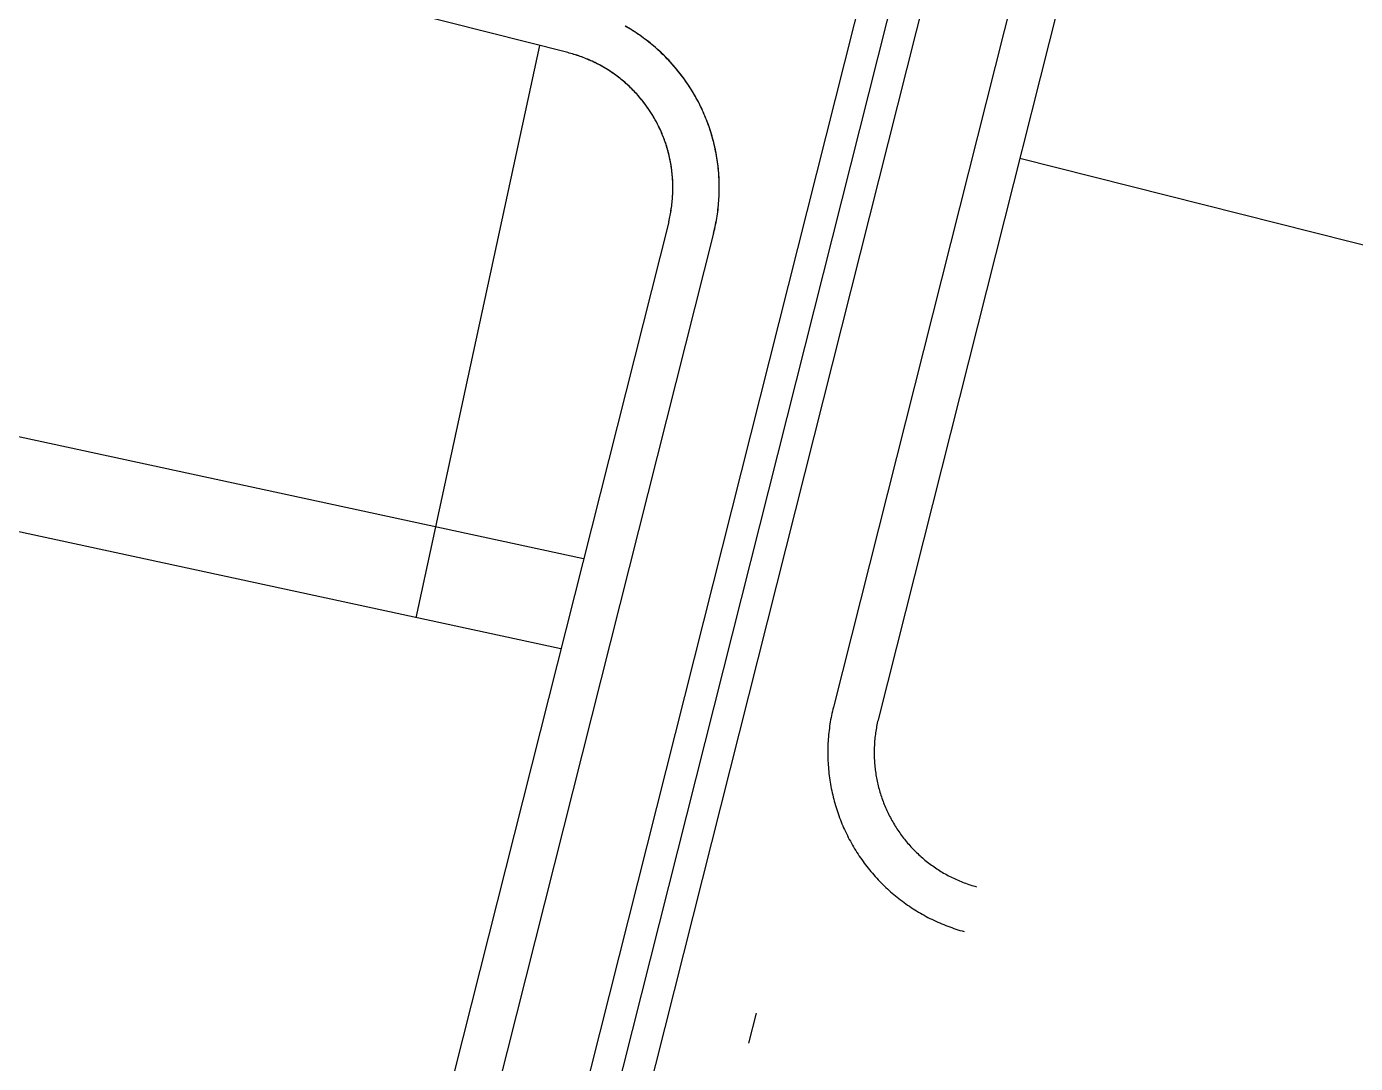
# Model space of a CAD drawing. Header units: metres. Extents: x 680594 to 684853, y 828874 to 830078.
# Drawn here: x 682881.8 to 682967.7, y 829555.8 to 829622.8 of the extents above; entities that cross this region are included whole.
import ezdxf

# ---------------------------------------------------------------- set-up
doc = ezdxf.new("R2010")
doc.units = ezdxf.units.M
doc.layers.add('PLOT_LINES', color=7, linetype='Continuous')

msp = doc.modelspace()

# ---------------------------------------------------------------- linework, layer by layer
at = {"layer": 'PLOT_LINES'}
for points in [[(682952.722, 829683.81), (682904.478, 829492.617)], [(682952.722, 829683.81), (682904.478, 829492.617)], [(682946.868, 829668.785), (682905.487, 829504.791)], [(682946.868, 829668.785), (682905.487, 829504.791)], [(682950.747, 829667.807), (682909.238, 829503.309)], [(682950.747, 829667.807), (682909.238, 829503.309)], [(682953.144, 829654.826), (682933.97, 829578.841)], [(682953.144, 829654.826), (682933.97, 829578.841)], [(682956.053, 829654.092), (682936.879, 829578.107)], [(682956.053, 829654.092), (682936.879, 829578.107)], [(682916.796, 829621.135), (682805.318, 829649.265)], [(682916.796, 829621.135), (682805.318, 829649.265)], [(682926.229, 829609.473), (682926.263, 829609.608), (682926.294, 829609.744), (682926.325, 829609.881), (682926.353, 829610.017), (682926.38, 829610.154), (682926.406, 829610.292), (682926.43, 829610.429), (682926.452, 829610.567), (682926.472, 829610.705), (682926.491, 829610.843), (682926.509, 829610.982), (682926.525, 829611.121), (682926.539, 829611.26), (682926.551, 829611.399), (682926.562, 829611.538), (682926.572, 829611.677), (682926.579, 829611.816), (682926.585, 829611.956), (682926.59, 829612.096), (682926.593, 829612.235), (682926.594, 829612.375), (682926.594, 829612.514), (682926.592, 829612.654), (682926.588, 829612.794), (682926.583, 829612.933), (682926.576, 829613.073), (682926.567, 829613.212), (682926.557, 829613.351), (682926.545, 829613.49), (682926.532, 829613.629), (682926.517, 829613.768), (682926.5, 829613.907), (682926.482, 829614.045), (682926.462, 829614.183), (682926.441, 829614.321), (682926.418, 829614.459), (682926.393, 829614.596), (682926.367, 829614.734), (682926.339, 829614.87), (682926.309, 829615.007), (682926.278, 829615.143), (682926.246, 829615.279), (682926.212, 829615.414), (682926.176, 829615.549), (682926.138, 829615.684), (682926.1, 829615.818), (682926.059, 829615.951), (682926.017, 829616.085), (682925.974, 829616.217), (682925.929, 829616.349), (682925.882, 829616.481), (682925.834, 829616.612), (682925.784, 829616.743), (682925.733, 829616.872), (682925.68, 829617.002), (682925.626, 829617.13), (682925.57, 829617.259), (682925.513, 829617.386), (682925.455, 829617.513), (682925.394, 829617.639), (682925.333, 829617.764), (682925.27, 829617.889), (682925.205, 829618.012), (682925.139, 829618.135), (682925.072, 829618.258), (682925.003, 829618.379), (682924.933, 829618.5), (682924.862, 829618.62), (682924.789, 829618.739), (682924.714, 829618.857), (682924.639, 829618.974), (682924.561, 829619.091), (682924.483, 829619.206), (682924.403, 829619.321), (682924.322, 829619.435), (682924.24, 829619.547), (682924.156, 829619.659), (682924.071, 829619.77), (682923.985, 829619.88), (682923.897, 829619.988), (682923.808, 829620.096), (682923.718, 829620.203), (682923.627, 829620.308), (682923.534, 829620.413), (682923.441, 829620.517), (682923.346, 829620.619), (682923.25, 829620.72), (682923.152, 829620.82), (682923.054, 829620.919), (682922.954, 829621.017), (682922.854, 829621.114), (682922.752, 829621.209), (682922.649, 829621.304), (682922.545, 829621.397), (682922.44, 829621.489), (682922.333, 829621.579), (682922.226, 829621.669), (682922.118, 829621.757), (682922.009, 829621.844), (682921.898, 829621.93), (682921.787, 829622.014), (682921.675, 829622.097), (682921.562, 829622.179), (682921.448, 829622.259), (682921.332, 829622.338), (682921.216, 829622.416), (682921.1, 829622.492), (682920.982, 829622.567), (682920.863, 829622.641), (682920.744, 829622.713), (682920.623, 829622.784), (682920.502, 829622.853)], [(682926.229, 829609.473), (682926.263, 829609.609), (682926.295, 829609.746), (682926.325, 829609.884), (682926.354, 829610.021), (682926.381, 829610.159), (682926.407, 829610.298), (682926.431, 829610.436), (682926.453, 829610.575), (682926.474, 829610.714), (682926.493, 829610.854), (682926.51, 829610.993), (682926.526, 829611.133), (682926.54, 829611.273), (682926.553, 829611.413), (682926.564, 829611.553), (682926.573, 829611.694), (682926.58, 829611.834), (682926.586, 829611.975), (682926.59, 829612.115), (682926.593, 829612.256), (682926.594, 829612.397), (682926.593, 829612.537), (682926.591, 829612.678), (682926.587, 829612.819), (682926.581, 829612.959), (682926.574, 829613.1), (682926.565, 829613.24), (682926.555, 829613.38), (682926.542, 829613.52), (682926.529, 829613.66), (682926.513, 829613.8), (682926.496, 829613.94), (682926.477, 829614.079), (682926.457, 829614.218), (682926.435, 829614.357), (682926.411, 829614.496), (682926.386, 829614.634), (682926.359, 829614.772), (682926.33, 829614.91), (682926.3, 829615.048), (682926.269, 829615.185), (682926.235, 829615.321), (682926.2, 829615.458), (682926.164, 829615.593), (682926.126, 829615.729), (682926.086, 829615.864), (682926.045, 829615.998), (682926.002, 829616.132), (682925.957, 829616.266), (682925.911, 829616.399), (682925.864, 829616.531), (682925.815, 829616.663), (682925.764, 829616.794), (682925.712, 829616.925), (682925.658, 829617.055), (682925.603, 829617.184), (682925.546, 829617.313), (682925.488, 829617.441), (682925.428, 829617.568), (682925.367, 829617.695), (682925.304, 829617.821), (682925.24, 829617.946), (682925.174, 829618.07), (682925.107, 829618.194), (682925.039, 829618.317), (682924.969, 829618.439), (682924.897, 829618.56), (682924.825, 829618.68), (682924.75, 829618.8), (682924.675, 829618.919), (682924.598, 829619.036), (682924.519, 829619.153), (682924.44, 829619.269), (682924.359, 829619.384), (682924.276, 829619.498), (682924.192, 829619.611), (682924.107, 829619.723), (682924.021, 829619.834), (682923.933, 829619.944), (682923.844, 829620.053), (682923.754, 829620.161), (682923.663, 829620.268), (682923.57, 829620.373), (682923.476, 829620.478), (682923.381, 829620.582), (682923.284, 829620.684), (682923.187, 829620.785), (682923.088, 829620.885), (682922.988, 829620.984), (682922.887, 829621.082), (682922.785, 829621.179), (682922.681, 829621.274), (682922.577, 829621.368), (682922.471, 829621.461), (682922.364, 829621.553), (682922.257, 829621.644), (682922.148, 829621.733), (682922.038, 829621.821), (682921.927, 829621.907), (682921.815, 829621.993), (682921.703, 829622.077), (682921.589, 829622.159), (682921.474, 829622.241), (682921.358, 829622.321), (682921.242, 829622.399), (682921.124, 829622.476), (682921.006, 829622.552), (682920.886, 829622.627), (682920.766, 829622.7), (682920.645, 829622.771), (682920.523, 829622.842)], [(682907.007, 829584.613), (682914.989, 829621.591)], [(682923.321, 829610.207), (682923.346, 829610.308), (682923.369, 829610.41), (682923.392, 829610.513), (682923.414, 829610.615), (682923.434, 829610.718), (682923.453, 829610.821), (682923.471, 829610.924), (682923.487, 829611.027), (682923.503, 829611.131), (682923.517, 829611.235), (682923.53, 829611.339), (682923.542, 829611.443), (682923.553, 829611.547), (682923.562, 829611.651), (682923.57, 829611.756), (682923.577, 829611.86), (682923.583, 829611.965), (682923.588, 829612.069), (682923.591, 829612.174), (682923.593, 829612.279), (682923.594, 829612.383), (682923.594, 829612.488), (682923.592, 829612.593), (682923.589, 829612.697), (682923.585, 829612.802), (682923.58, 829612.907), (682923.574, 829613.011), (682923.566, 829613.116), (682923.557, 829613.22), (682923.547, 829613.324), (682923.536, 829613.428), (682923.524, 829613.532), (682923.51, 829613.636), (682923.495, 829613.74), (682923.479, 829613.843), (682923.462, 829613.946), (682923.443, 829614.05), (682923.424, 829614.152), (682923.403, 829614.255), (682923.381, 829614.357), (682923.357, 829614.459), (682923.333, 829614.561), (682923.307, 829614.663), (682923.28, 829614.764), (682923.252, 829614.865), (682923.223, 829614.966), (682923.193, 829615.066), (682923.161, 829615.166), (682923.129, 829615.265), (682923.095, 829615.364), (682923.06, 829615.463), (682923.024, 829615.561), (682922.987, 829615.659), (682922.948, 829615.757), (682922.909, 829615.854), (682922.868, 829615.95), (682922.826, 829616.046), (682922.783, 829616.142), (682922.739, 829616.237), (682922.694, 829616.331), (682922.648, 829616.425), (682922.601, 829616.519), (682922.552, 829616.611), (682922.503, 829616.704), (682922.453, 829616.796), (682922.401, 829616.887), (682922.348, 829616.977), (682922.295, 829617.067), (682922.24, 829617.156), (682922.184, 829617.245), (682922.127, 829617.333), (682922.07, 829617.42), (682922.011, 829617.507), (682921.951, 829617.593), (682921.89, 829617.678), (682921.828, 829617.763), (682921.766, 829617.847), (682921.702, 829617.93), (682921.637, 829618.012), (682921.571, 829618.093), (682921.505, 829618.174), (682921.437, 829618.254), (682921.369, 829618.334), (682921.299, 829618.412), (682921.229, 829618.49), (682921.158, 829618.566), (682921.086, 829618.642), (682921.013, 829618.717), (682920.939, 829618.792), (682920.864, 829618.865), (682920.789, 829618.938), (682920.712, 829619.009), (682920.635, 829619.08), (682920.557, 829619.15), (682920.478, 829619.219), (682920.399, 829619.287), (682920.318, 829619.354), (682920.237, 829619.42), (682920.155, 829619.485), (682920.072, 829619.549), (682919.989, 829619.613), (682919.905, 829619.675), (682919.82, 829619.736), (682919.734, 829619.796), (682919.648, 829619.856), (682919.561, 829619.914), (682919.473, 829619.971), (682919.385, 829620.028), (682919.296, 829620.083), (682919.206, 829620.137), (682919.116, 829620.19), (682919.025, 829620.242), (682918.934, 829620.293), (682918.842, 829620.343), (682918.749, 829620.392), (682918.656, 829620.44), (682918.562, 829620.487), (682918.468, 829620.532), (682918.373, 829620.577), (682918.278, 829620.62), (682918.182, 829620.663), (682918.086, 829620.704), (682917.989, 829620.744), (682917.892, 829620.783), (682917.794, 829620.821), (682917.696, 829620.857), (682917.598, 829620.893), (682917.499, 829620.927), (682917.399, 829620.96), (682917.3, 829620.992), (682917.2, 829621.023), (682917.099, 829621.053), (682916.999, 829621.082), (682916.897, 829621.109), (682916.796, 829621.135)], [(682923.321, 829610.207), (682923.346, 829610.309), (682923.37, 829610.412), (682923.393, 829610.515), (682923.414, 829610.618), (682923.435, 829610.722), (682923.454, 829610.825), (682923.472, 829610.929), (682923.488, 829611.034), (682923.504, 829611.138), (682923.518, 829611.242), (682923.531, 829611.347), (682923.543, 829611.452), (682923.554, 829611.557), (682923.563, 829611.662), (682923.571, 829611.767), (682923.578, 829611.872), (682923.584, 829611.978), (682923.588, 829612.083), (682923.591, 829612.189), (682923.593, 829612.294), (682923.594, 829612.4), (682923.594, 829612.505), (682923.592, 829612.611), (682923.589, 829612.716), (682923.585, 829612.822), (682923.579, 829612.927), (682923.572, 829613.032), (682923.564, 829613.137), (682923.555, 829613.242), (682923.545, 829613.347), (682923.533, 829613.452), (682923.52, 829613.557), (682923.506, 829613.662), (682923.491, 829613.766), (682923.475, 829613.87), (682923.457, 829613.974), (682923.438, 829614.078), (682923.418, 829614.182), (682923.396, 829614.285), (682923.374, 829614.388), (682923.35, 829614.491), (682923.325, 829614.593), (682923.299, 829614.695), (682923.271, 829614.797), (682923.243, 829614.899), (682923.213, 829615), (682923.182, 829615.101), (682923.15, 829615.201), (682923.116, 829615.301), (682923.082, 829615.401), (682923.046, 829615.5), (682923.01, 829615.599), (682922.972, 829615.698), (682922.932, 829615.796), (682922.892, 829615.893), (682922.851, 829615.99), (682922.808, 829616.087), (682922.764, 829616.183), (682922.72, 829616.278), (682922.674, 829616.373), (682922.627, 829616.468), (682922.579, 829616.562), (682922.529, 829616.655), (682922.479, 829616.748), (682922.428, 829616.84), (682922.375, 829616.931), (682922.322, 829617.022), (682922.267, 829617.112), (682922.211, 829617.202), (682922.155, 829617.291), (682922.097, 829617.379), (682922.038, 829617.467), (682921.978, 829617.554), (682921.917, 829617.64), (682921.856, 829617.726), (682921.793, 829617.81), (682921.729, 829617.894), (682921.664, 829617.978), (682921.598, 829618.06), (682921.532, 829618.142), (682921.464, 829618.223), (682921.395, 829618.303), (682921.326, 829618.382), (682921.255, 829618.461), (682921.184, 829618.538), (682921.112, 829618.615), (682921.038, 829618.691), (682920.964, 829618.766), (682920.889, 829618.841), (682920.814, 829618.914), (682920.737, 829618.986), (682920.659, 829619.058), (682920.581, 829619.129), (682920.502, 829619.198), (682920.422, 829619.267), (682920.341, 829619.335), (682920.259, 829619.402), (682920.177, 829619.468), (682920.094, 829619.533), (682920.01, 829619.597), (682919.925, 829619.66), (682919.84, 829619.722), (682919.754, 829619.783), (682919.667, 829619.843), (682919.58, 829619.902), (682919.492, 829619.959), (682919.403, 829620.016), (682919.313, 829620.072), (682919.223, 829620.127), (682919.132, 829620.181), (682919.041, 829620.233), (682918.949, 829620.285), (682918.856, 829620.336), (682918.763, 829620.385), (682918.669, 829620.433), (682918.575, 829620.48), (682918.48, 829620.527), (682918.385, 829620.572), (682918.289, 829620.615), (682918.192, 829620.658), (682918.095, 829620.7), (682917.998, 829620.74), (682917.9, 829620.78), (682917.802, 829620.818), (682917.703, 829620.855), (682917.604, 829620.891), (682917.504, 829620.925), (682917.404, 829620.959), (682917.303, 829620.991), (682917.203, 829621.022), (682917.102, 829621.052), (682917, 829621.081), (682916.898, 829621.109), (682916.796, 829621.135)], [(682917.822, 829588.417), (682790.296, 829615.944)], [(682917.822, 829588.417), (682790.296, 829615.944)], [(682946.016, 829614.317), (682998.375, 829601.105)], [(682923.321, 829610.207), (682897.245, 829506.871)], [(682923.321, 829610.207), (682897.245, 829506.871)], [(682926.229, 829609.473), (682900.154, 829506.137)], [(682926.229, 829609.473), (682900.154, 829506.137)], [(682916.353, 829582.596), (682828.808, 829601.493)], [(682916.353, 829582.596), (682828.808, 829601.493)], [(682933.97, 829578.841), (682933.937, 829578.705), (682933.905, 829578.569), (682933.874, 829578.433), (682933.846, 829578.296), (682933.819, 829578.159), (682933.793, 829578.021), (682933.769, 829577.883), (682933.747, 829577.745), (682933.727, 829577.607), (682933.708, 829577.469), (682933.69, 829577.33), (682933.674, 829577.191), (682933.66, 829577.052), (682933.648, 829576.913), (682933.637, 829576.773), (682933.627, 829576.634), (682933.62, 829576.494), (682933.614, 829576.354), (682933.609, 829576.215), (682933.606, 829576.075), (682933.605, 829575.935), (682933.606, 829575.795), (682933.608, 829575.656), (682933.612, 829575.516), (682933.617, 829575.376), (682933.624, 829575.237), (682933.633, 829575.097), (682933.643, 829574.958), (682933.655, 829574.818), (682933.668, 829574.679), (682933.683, 829574.54), (682933.7, 829574.401), (682933.718, 829574.263), (682933.738, 829574.124), (682933.76, 829573.986), (682933.783, 829573.848), (682933.808, 829573.711), (682933.834, 829573.573), (682933.862, 829573.436), (682933.891, 829573.3), (682933.923, 829573.164), (682933.955, 829573.028), (682933.99, 829572.892), (682934.026, 829572.757), (682934.063, 829572.622), (682934.102, 829572.488), (682934.143, 829572.354), (682934.185, 829572.221), (682934.228, 829572.088), (682934.274, 829571.956), (682934.32, 829571.824), (682934.369, 829571.693), (682934.419, 829571.562), (682934.47, 829571.432), (682934.523, 829571.303), (682934.577, 829571.174), (682934.633, 829571.046), (682934.69, 829570.918), (682934.749, 829570.792), (682934.809, 829570.666), (682934.871, 829570.54), (682934.934, 829570.415), (682934.999, 829570.291), (682935.065, 829570.168), (682935.133, 829570.046), (682935.202, 829569.924), (682935.272, 829569.803), (682935.344, 829569.684), (682935.417, 829569.564), (682935.492, 829569.446), (682935.568, 829569.329), (682935.645, 829569.212), (682935.724, 829569.097), (682935.804, 829568.982), (682935.885, 829568.868), (682935.968, 829568.756), (682936.051, 829568.644), (682936.137, 829568.533), (682936.223, 829568.423), (682936.311, 829568.314), (682936.4, 829568.207), (682936.49, 829568.1), (682936.582, 829567.994), (682936.675, 829567.89), (682936.769, 829567.786), (682936.864, 829567.684), (682936.96, 829567.582), (682937.058, 829567.482), (682937.156, 829567.383), (682937.256, 829567.285), (682937.357, 829567.189), (682937.459, 829567.093), (682937.563, 829566.999), (682937.667, 829566.906), (682937.772, 829566.814), (682937.879, 829566.723), (682937.986, 829566.634), (682938.095, 829566.546), (682938.204, 829566.459), (682938.315, 829566.373), (682938.426, 829566.289), (682938.539, 829566.206), (682938.652, 829566.124), (682938.767, 829566.044), (682938.882, 829565.965), (682938.998, 829565.887), (682939.116, 829565.811), (682939.234, 829565.736), (682939.352, 829565.663), (682939.472, 829565.591), (682939.593, 829565.52), (682939.714, 829565.45), (682939.836, 829565.383), (682939.959, 829565.316), (682940.083, 829565.251), (682940.208, 829565.187), (682940.333, 829565.125), (682940.459, 829565.065), (682940.585, 829565.005), (682940.713, 829564.948), (682940.841, 829564.891), (682940.969, 829564.837), (682941.099, 829564.783), (682941.228, 829564.732), (682941.359, 829564.681), (682941.49, 829564.633), (682941.622, 829564.585), (682941.754, 829564.54), (682941.886, 829564.496), (682942.02, 829564.453), (682942.153, 829564.412), (682942.287, 829564.373), (682942.422, 829564.335)], [(682933.97, 829578.841), (682933.937, 829578.705), (682933.905, 829578.569), (682933.874, 829578.433), (682933.846, 829578.296), (682933.819, 829578.159), (682933.793, 829578.021), (682933.769, 829577.883), (682933.747, 829577.745), (682933.727, 829577.607), (682933.708, 829577.469), (682933.69, 829577.33), (682933.674, 829577.191), (682933.66, 829577.052), (682933.648, 829576.913), (682933.637, 829576.773), (682933.627, 829576.634), (682933.62, 829576.494), (682933.614, 829576.354), (682933.609, 829576.215), (682933.606, 829576.075), (682933.605, 829575.935), (682933.606, 829575.795), (682933.608, 829575.656), (682933.612, 829575.516), (682933.617, 829575.376), (682933.624, 829575.237), (682933.633, 829575.097), (682933.643, 829574.958), (682933.655, 829574.818), (682933.668, 829574.679), (682933.683, 829574.54), (682933.7, 829574.401), (682933.718, 829574.263), (682933.738, 829574.124), (682933.76, 829573.986), (682933.783, 829573.848), (682933.808, 829573.711), (682933.834, 829573.573), (682933.862, 829573.436), (682933.891, 829573.3), (682933.923, 829573.164), (682933.955, 829573.028), (682933.99, 829572.892), (682934.026, 829572.757), (682934.063, 829572.622), (682934.102, 829572.488), (682934.143, 829572.354), (682934.185, 829572.221), (682934.228, 829572.088), (682934.274, 829571.956), (682934.32, 829571.824), (682934.369, 829571.693), (682934.419, 829571.562), (682934.47, 829571.432), (682934.523, 829571.303), (682934.577, 829571.174), (682934.633, 829571.046), (682934.69, 829570.918), (682934.749, 829570.792), (682934.809, 829570.666), (682934.871, 829570.54), (682934.934, 829570.415), (682934.999, 829570.291), (682935.065, 829570.168), (682935.133, 829570.046), (682935.202, 829569.924), (682935.272, 829569.803), (682935.344, 829569.684), (682935.417, 829569.564), (682935.492, 829569.446), (682935.568, 829569.329), (682935.645, 829569.212), (682935.724, 829569.097), (682935.804, 829568.982), (682935.885, 829568.868), (682935.968, 829568.756), (682936.051, 829568.644), (682936.137, 829568.533), (682936.223, 829568.423), (682936.311, 829568.314), (682936.4, 829568.207), (682936.49, 829568.1), (682936.582, 829567.994), (682936.675, 829567.89), (682936.769, 829567.786), (682936.864, 829567.684), (682936.96, 829567.582), (682937.058, 829567.482), (682937.156, 829567.383), (682937.256, 829567.285), (682937.357, 829567.189), (682937.459, 829567.093), (682937.563, 829566.999), (682937.667, 829566.906), (682937.772, 829566.814), (682937.879, 829566.723), (682937.986, 829566.634), (682938.095, 829566.546), (682938.204, 829566.459), (682938.315, 829566.373), (682938.426, 829566.289), (682938.539, 829566.206), (682938.652, 829566.124), (682938.767, 829566.044), (682938.882, 829565.965), (682938.998, 829565.887), (682939.116, 829565.811), (682939.234, 829565.736), (682939.352, 829565.663), (682939.472, 829565.591), (682939.593, 829565.52), (682939.714, 829565.45), (682939.836, 829565.383), (682939.959, 829565.316), (682940.083, 829565.251), (682940.208, 829565.187), (682940.333, 829565.125), (682940.459, 829565.065), (682940.585, 829565.005), (682940.713, 829564.948), (682940.841, 829564.891), (682940.969, 829564.837), (682941.099, 829564.783), (682941.228, 829564.732), (682941.359, 829564.681), (682941.49, 829564.633), (682941.622, 829564.585), (682941.754, 829564.54), (682941.886, 829564.496), (682942.02, 829564.453), (682942.153, 829564.412), (682942.287, 829564.373), (682942.422, 829564.335)], [(682936.879, 829578.107), (682936.854, 829578.005), (682936.83, 829577.903), (682936.807, 829577.801), (682936.786, 829577.698), (682936.765, 829577.595), (682936.746, 829577.492), (682936.728, 829577.389), (682936.712, 829577.285), (682936.696, 829577.182), (682936.682, 829577.078), (682936.669, 829576.974), (682936.657, 829576.869), (682936.646, 829576.765), (682936.637, 829576.661), (682936.629, 829576.556), (682936.622, 829576.452), (682936.616, 829576.347), (682936.612, 829576.242), (682936.608, 829576.137), (682936.606, 829576.032), (682936.605, 829575.928), (682936.606, 829575.823), (682936.607, 829575.718), (682936.61, 829575.613), (682936.614, 829575.508), (682936.619, 829575.404), (682936.626, 829575.299), (682936.633, 829575.194), (682936.642, 829575.09), (682936.652, 829574.986), (682936.664, 829574.881), (682936.676, 829574.777), (682936.69, 829574.673), (682936.705, 829574.569), (682936.721, 829574.466), (682936.738, 829574.362), (682936.757, 829574.259), (682936.777, 829574.156), (682936.798, 829574.054), (682936.82, 829573.951), (682936.843, 829573.849), (682936.868, 829573.747), (682936.894, 829573.645), (682936.92, 829573.544), (682936.949, 829573.443), (682936.978, 829573.342), (682937.008, 829573.242), (682937.04, 829573.142), (682937.073, 829573.042), (682937.107, 829572.943), (682937.142, 829572.844), (682937.178, 829572.746), (682937.215, 829572.648), (682937.254, 829572.55), (682937.293, 829572.453), (682937.334, 829572.357), (682937.376, 829572.261), (682937.419, 829572.165), (682937.463, 829572.07), (682937.508, 829571.975), (682937.555, 829571.881), (682937.602, 829571.788), (682937.651, 829571.695), (682937.7, 829571.602), (682937.751, 829571.511), (682937.803, 829571.419), (682937.855, 829571.329), (682937.909, 829571.239), (682937.964, 829571.15), (682938.02, 829571.061), (682938.077, 829570.973), (682938.135, 829570.885), (682938.194, 829570.799), (682938.254, 829570.713), (682938.315, 829570.627), (682938.377, 829570.543), (682938.44, 829570.459), (682938.504, 829570.376), (682938.569, 829570.294), (682938.635, 829570.212), (682938.701, 829570.131), (682938.769, 829570.051), (682938.838, 829569.972), (682938.907, 829569.893), (682938.978, 829569.816), (682939.049, 829569.739), (682939.121, 829569.663), (682939.195, 829569.588), (682939.269, 829569.514), (682939.344, 829569.44), (682939.419, 829569.368), (682939.496, 829569.296), (682939.573, 829569.225), (682939.652, 829569.156), (682939.731, 829569.087), (682939.81, 829569.019), (682939.891, 829568.952), (682939.972, 829568.886), (682940.055, 829568.82), (682940.137, 829568.756), (682940.221, 829568.693), (682940.305, 829568.631), (682940.391, 829568.57), (682940.476, 829568.509), (682940.563, 829568.45), (682940.65, 829568.392), (682940.738, 829568.335), (682940.826, 829568.278), (682940.916, 829568.223), (682941.005, 829568.169), (682941.096, 829568.116), (682941.187, 829568.064), (682941.279, 829568.013), (682941.371, 829567.963), (682941.464, 829567.914), (682941.557, 829567.867), (682941.651, 829567.82), (682941.745, 829567.775), (682941.84, 829567.73), (682941.936, 829567.687), (682942.032, 829567.645), (682942.128, 829567.604), (682942.225, 829567.564), (682942.323, 829567.525), (682942.42, 829567.487), (682942.519, 829567.451), (682942.617, 829567.415), (682942.717, 829567.381), (682942.816, 829567.348), (682942.916, 829567.316), (682943.016, 829567.285), (682943.117, 829567.256), (682943.218, 829567.227)], [(682936.879, 829578.107), (682936.854, 829578.005), (682936.83, 829577.903), (682936.807, 829577.801), (682936.786, 829577.698), (682936.765, 829577.595), (682936.746, 829577.492), (682936.728, 829577.389), (682936.712, 829577.285), (682936.696, 829577.182), (682936.682, 829577.078), (682936.669, 829576.974), (682936.657, 829576.869), (682936.646, 829576.765), (682936.637, 829576.661), (682936.629, 829576.556), (682936.622, 829576.452), (682936.616, 829576.347), (682936.612, 829576.242), (682936.608, 829576.137), (682936.606, 829576.032), (682936.605, 829575.928), (682936.606, 829575.823), (682936.607, 829575.718), (682936.61, 829575.613), (682936.614, 829575.508), (682936.619, 829575.404), (682936.626, 829575.299), (682936.633, 829575.194), (682936.642, 829575.09), (682936.652, 829574.986), (682936.664, 829574.881), (682936.676, 829574.777), (682936.69, 829574.673), (682936.705, 829574.569), (682936.721, 829574.466), (682936.738, 829574.362), (682936.757, 829574.259), (682936.777, 829574.156), (682936.798, 829574.054), (682936.82, 829573.951), (682936.843, 829573.849), (682936.868, 829573.747), (682936.894, 829573.645), (682936.92, 829573.544), (682936.949, 829573.443), (682936.978, 829573.342), (682937.008, 829573.242), (682937.04, 829573.142), (682937.073, 829573.042), (682937.107, 829572.943), (682937.142, 829572.844), (682937.178, 829572.746), (682937.215, 829572.648), (682937.254, 829572.55), (682937.293, 829572.453), (682937.334, 829572.357), (682937.376, 829572.261), (682937.419, 829572.165), (682937.463, 829572.07), (682937.508, 829571.975), (682937.555, 829571.881), (682937.602, 829571.788), (682937.651, 829571.695), (682937.7, 829571.602), (682937.751, 829571.511), (682937.803, 829571.419), (682937.855, 829571.329), (682937.909, 829571.239), (682937.964, 829571.15), (682938.02, 829571.061), (682938.077, 829570.973), (682938.135, 829570.885), (682938.194, 829570.799), (682938.254, 829570.713), (682938.315, 829570.627), (682938.377, 829570.543), (682938.44, 829570.459), (682938.504, 829570.376), (682938.569, 829570.294), (682938.635, 829570.212), (682938.701, 829570.131), (682938.769, 829570.051), (682938.838, 829569.972), (682938.907, 829569.893), (682938.978, 829569.816), (682939.049, 829569.739), (682939.121, 829569.663), (682939.195, 829569.588), (682939.269, 829569.514), (682939.344, 829569.44), (682939.419, 829569.368), (682939.496, 829569.296), (682939.573, 829569.225), (682939.652, 829569.156), (682939.731, 829569.087), (682939.81, 829569.019), (682939.891, 829568.952), (682939.972, 829568.886), (682940.055, 829568.82), (682940.137, 829568.756), (682940.221, 829568.693), (682940.305, 829568.631), (682940.391, 829568.57), (682940.476, 829568.509), (682940.563, 829568.45), (682940.65, 829568.392), (682940.738, 829568.335), (682940.826, 829568.278), (682940.916, 829568.223), (682941.005, 829568.169), (682941.096, 829568.116), (682941.187, 829568.064), (682941.279, 829568.013), (682941.371, 829567.963), (682941.464, 829567.914), (682941.557, 829567.867), (682941.651, 829567.82), (682941.745, 829567.775), (682941.84, 829567.73), (682941.936, 829567.687), (682942.032, 829567.645), (682942.128, 829567.604), (682942.225, 829567.564), (682942.323, 829567.525), (682942.42, 829567.487), (682942.519, 829567.451), (682942.617, 829567.415), (682942.717, 829567.381), (682942.816, 829567.348), (682942.916, 829567.316), (682943.016, 829567.285), (682943.117, 829567.256), (682943.218, 829567.227)], [(682928.979, 829559.06), (682928.489, 829557.121)], [(682928.979, 829559.06), (682928.489, 829557.121)]]:
    msp.add_lwpolyline(points, dxfattribs=at)

doc.saveas('drawing.dxf')
